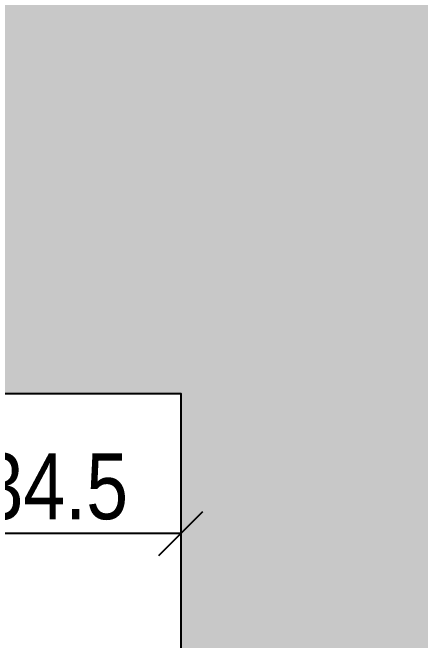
# Model space of a CAD drawing. Header units: metres. Extents: x 493 to 630, y -132 to -15.
# Drawn here: x 538.65 to 539.207, y -80.457 to -79.598 of the extents above; entities that cross this region are included whole.
import ezdxf

# ---------------------------------------------------------------- set-up
doc = ezdxf.new("R2010")
doc.units = ezdxf.units.M
doc.header["$MEASUREMENT"] = 0
doc.header["$PDMODE"] = 3
for name, color, linetype in [('a_caramida', 2, 'Continuous'), ('a_cote_50', 9, 'Continuous'), ('a_pereti_hasuri', 253, 'Continuous')]:
    doc.layers.add(name, color=color, linetype=linetype)
doc.layers.add('a_suprafete', color=7, linetype='Continuous', plot=False)
doc.styles.get("Standard").update_dxf_attribs({"font": 'ARIALN.TTF'})
doc.dimstyles.new('50 cote', dxfattribs={"dimtxt": 0.09, "dimasz": 0.06, "dimexe": 0, "dimexo": 0, "dimgap": 0.018, "dimtad": 1, "dimdec": 1, "dimlfac": 100, "dimrnd": 0.5, "dimdsep": 46, "dimtxsty": 'Standard', "dimblk": 'OBLIQUE', "dimcen": 0.00045, "dimclrd": 256, "dimclrt": 4, "dimadec": 1, "dimazin": 0, "dimtfac": 1, "dimtdec": 1, "dimtix": 1, "dimtofl": 0, "dimtmove": 0, "dimatfit": 3, "dimldrblk": 'OBLIQUE', "dimfxl": 0, "dimtolj": 1, "dimtzin": 0, "dimarcsym": 0})

# ---------------------------------------------------------------- blocks, each defined once
blk = doc.blocks.new('_Oblique')
at = {"color": 0, "linetype": 'ByBlock', "lineweight": -2}
blk.add_line((-0.5, -0.5), (0.5, 0.5), dxfattribs=at)
blk = doc.blocks.new('*D281')
at = {"layer": 'a_cote_50', "lineweight": -2, "ltscale": 0.3}
blk.add_line((538.87979, -80.31123), (538.53479, -80.31123), dxfattribs=at)
at = {"layer": 'Defpoints', "color": 0, "ltscale": 0.3}
for p in [(538.53479, -80.11958), (538.87979, -80.11958), (538.53479, -80.31123)]:
    blk.add_point(p, dxfattribs=at)
at = {"layer": 'a_cote_50', "lineweight": -2, "ltscale": 0.3, "xscale": 0.06, "yscale": 0.06, "zscale": 0.06, "rotation": 180}
blk.add_blockref('_Oblique', (538.53479, -80.31123), dxfattribs=at)
at = {"layer": 'a_cote_50', "lineweight": -2, "ltscale": 0.3, "xscale": 0.06, "yscale": 0.06, "zscale": 0.06}
blk.add_blockref('_Oblique', (538.87979, -80.31123), dxfattribs=at)
at = {"layer": 'a_cote_50', "color": 4, "ltscale": 0.3, "insert": (538.70729, -80.24728), "char_height": 0.09, "attachment_point": 5}
blk.add_mtext('\\A1;34.5', dxfattribs=at)

msp = doc.modelspace()

# ---------------------------------------------------------------- hatches: boundary and pattern name
at = {"layer": 'a_pereti_hasuri', "ltscale": 0.3}
h = msp.add_hatch(dxfattribs=at)
h.set_pattern_fill('ANSI33', color=256, scale=0.25, style=0)
h.set_pattern_definition([(45, (-4876.954644, 8292.469365), (-0.04419417382, 0.04419417382), []), (45, (-4876.91045, 8292.469365), (-0.04419417382, 0.04419417382), [0.03125, -0.015625])])
h.paths.add_polyline_path([(533.44479, -79.38958), (533.44479, -80.11958), (532.51979, -80.11958), (532.51979, -79.38958)])
h.paths.add_polyline_path([(536.46479, -79.38958), (536.46479, -80.11958), (535.52479, -80.11958), (535.52479, -79.38958)])
h.paths.add_polyline_path([(538.14479, -89.60958), (538.18979, -89.60958), (538.18979, -89.68458), (539.23832, -89.68458), (539.23832, -84.30958), (541.58832, -84.30958), (541.58832, -84.55958), (542.08332, -84.55958), (542.08332, -84.31958), (542.54479, -84.31958), (542.54479, -84.08958), (539.24479, -84.08958), (539.24479, -80.13958), (539.76479, -80.13958), (539.76479, -79.38958), (538.53479, -79.38958), (538.53479, -80.11958), (538.87979, -80.11958), (538.87979, -82.53958), (538.20479, -82.53958), (538.20479, -82.76458), (539.1436, -82.76458), (539.1436, -83.73958), (538.20479, -83.73958), (538.20479, -83.84458), (539.00479, -83.84458), (539.00479, -84.53458), (539.12479, -84.53458), (539.12479, -89.23958), (538.14479, -89.23958)])

# ---------------------------------------------------------------- linework, layer by layer
at = {"layer": 'a_caramida', "ltscale": 0.3}
msp.add_lwpolyline([(539.76479, -79.38958), (538.53479, -79.38958), (538.53479, -79.38958), (538.53479, -80.11958), (538.87979, -80.11958), (538.87979, -82.53958), (538.20479, -82.53958), (538.20479, -82.76458), (539.1436, -82.76458), (539.1436, -83.73958), (538.20479, -83.73958), (538.20479, -83.84458), (539.00479, -83.84458), (539.00479, -84.53458), (539.12479, -84.53458), (539.12479, -89.23958), (538.14479, -89.23958), (538.14479, -89.60958), (538.18979, -89.60958), (538.18979, -89.68458), (538.18979, -89.68458), (539.23832, -89.68458)], dxfattribs=at)
at = {"layer": 'a_suprafete', "ltscale": 0.3}
msp.add_lwpolyline([(529.65479, -86.31958), (529.65479, -80.11958), (533.44479, -80.11958), (533.44479, -79.82958), (535.52479, -79.82958), (535.52479, -80.11958), (536.46479, -80.11958), (536.46479, -79.83958), (538.53479, -79.83958), (538.53479, -80.11958), (538.87979, -80.11958), (538.87979, -82.53958), (538.20479, -82.53958), (538.20479, -82.76458), (538.20479, -83.73958), (538.20479, -83.84458)], dxfattribs=at)

# ---------------------------------------------------------------- dimensions: what is measured, and where the dimension line sits
at = {"layer": 'a_cote_50', "ltscale": 0.3}
dim = msp.add_linear_dim(base=(538.53479, -80.31123), p1=(538.87979, -80.11958), p2=(538.53479, -80.11958), angle=180, dimstyle='50 cote', dxfattribs=at)
dim.commit()
dim.dimension.update_dxf_attribs({"geometry": '*D281', "text_midpoint": (538.70729, -80.24728)})

doc.saveas('drawing.dxf')
